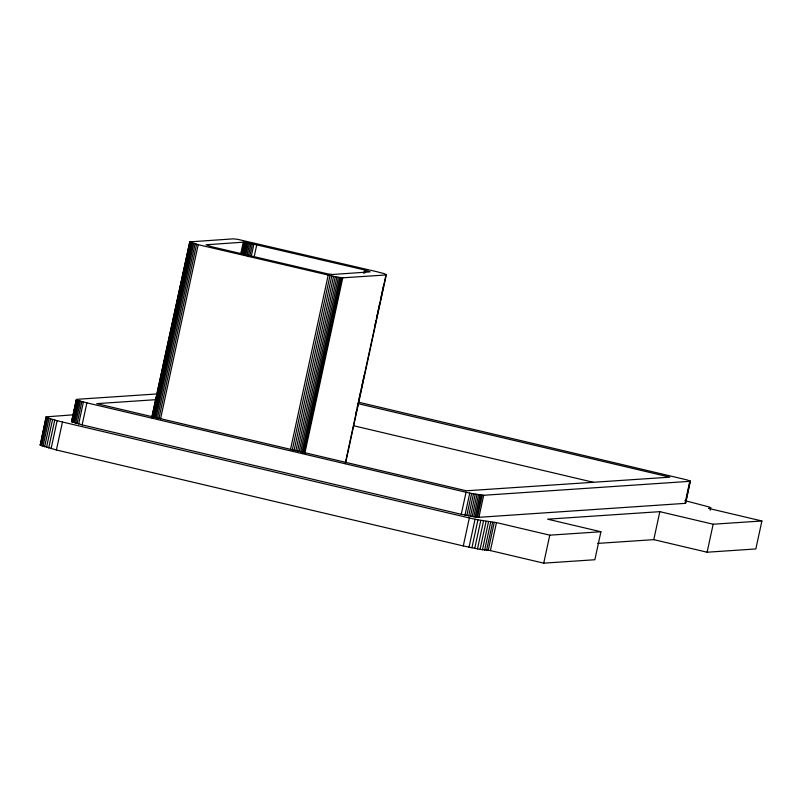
<?xml version="1.0" encoding="UTF-8"?>
<svg xmlns="http://www.w3.org/2000/svg" width="802" height="802" viewBox="0 0 802 802"><rect width="100%" height="100%" fill="white"/><g stroke="black" fill="none" stroke-linecap="round" stroke-linejoin="round"><path stroke-width="1.2" d="M597.67 543.405L653.79 539.646L707.103 552.217L755.845 548.949L761.9 520.969L713.158 524.227L659.835 511.656L547.596 519.175L600.909 531.746L594.863 559.736L543.726 563.154L490.413 550.583L480.067 549.38L463.285 545.941L56.401 449.982L40.28 445.1L46.155 416.85L73.162 414.824M40.28 445.1L46.155 416.85M40.832 445.441L46.887 417.451L46.326 417.11M41.754 445.842L47.799 417.862L46.887 417.451M43.017 446.313L49.072 418.333L47.799 417.862M44.621 446.844L50.666 418.855L49.072 418.333M46.516 447.416L52.571 419.436L50.666 418.855M48.681 448.037L54.736 420.047L52.571 419.436M51.077 448.669L57.132 420.689L54.736 420.047M56.401 449.982L62.456 422.002L57.132 420.689M359.065 402.333L687.374 479.997L690.311 481.3L685.54 503.335L478.904 517.31L475.165 516.999L461.28 514.303L82.115 424.88L71.518 421.531L76.781 399.326L157.984 393.882M71.629 421.702L76.28 399.496M73.072 416.459L74.135 411.566M74.666 409.12L75.719 404.218M71.99 421.922L76.401 399.667M72.591 422.193L77.353 400.148L76.751 399.887M73.413 422.494L78.175 400.459L77.353 400.148M74.456 422.834L79.218 400.799L78.175 400.459M75.689 423.215L80.451 401.17L79.218 400.799M77.092 423.606L81.854 401.571L80.451 401.17M78.656 424.027L83.418 401.992L81.854 401.571M82.115 424.88L86.877 402.845L83.418 401.992M151.758 417.501L189.733 241.873L233.422 238.846L237.793 239.347L377.973 271.988C379.937 272.83 385.993 273.392 385.973 274.966L342.765 277.823L336.88 277.071L198.204 244.68L189.733 241.873M151.869 417.662L189.843 242.034M152.21 417.872L190.214 241.703M153.052 416.91L190.756 242.505M153.844 417.21L191.558 242.795M154.846 417.541L192.55 243.126M156.029 417.892L193.743 243.487M157.382 418.283L195.097 243.868M158.886 418.674L196.59 244.269M160.5 419.085L198.204 244.68M240.63 254.374L243.267 242.184L246.144 242.425L364.639 269.963L370.133 271.878L332.449 274.484L327.747 273.883L211.538 246.705L206.054 244.79L243.267 242.184M241.743 254.414L244.379 242.224M242.545 254.495L245.181 242.304M243.507 254.615L246.144 242.425M244.59 254.785L247.227 242.585M245.803 254.976L248.44 242.785M247.096 255.206L249.733 243.016M248.209 256.69L251.106 243.277M249.883 255.748L252.52 243.557M251.327 256.059L253.963 243.858M254.184 256.7L256.82 244.51M290.454 449.732L328.168 275.327M292.259 450.133L329.973 275.718M294.063 450.513L331.767 276.099M295.838 450.864L333.542 276.459M297.552 451.195L335.256 276.78M299.176 451.476L336.88 277.071M300.68 451.726L338.384 277.312M301.773 453.15L339.747 277.512M302.976 453.3L340.95 277.672M304.249 452.188L341.953 277.773M304.79 453.451L342.765 277.823M363.847 273.622L364.639 269.963M365.311 272.72L365.842 270.284M355.667 414.684L356.72 409.802M357.251 407.366L358.304 402.484M358.835 400.048L360.679 391.506M361.211 389.07L364.108 375.657M374.915 325.642L375.978 320.77M376.499 318.324L377.552 313.452M378.083 311.006L379.927 302.474M380.459 300.028L383.356 286.615M345.361 462.794L385.973 274.966M345.472 463.676L386.343 274.635M461.28 514.303L466.042 492.258L86.877 402.845M464.99 515.135L469.761 493.1L466.042 492.258M466.864 515.526L471.636 493.491L483.666 495.275L690.311 481.3M468.709 515.897L473.481 493.862M463.285 545.941L469.34 517.952L62.456 422.002M470.493 516.237L475.255 494.202M472.177 516.538L476.949 494.503M473.751 516.789L478.513 494.754M475.165 516.999L479.927 494.964M469.01 547.235L475.055 519.245L469.34 517.952M476.408 517.16L481.17 495.125M477.461 517.27L482.223 495.235M471.897 547.836L477.942 519.846L496.468 522.593L549.781 535.165L600.909 531.746M478.904 517.31L483.666 495.275M474.734 548.408L480.779 520.418M477.471 548.919L483.526 520.939M480.067 549.38L486.122 521.4M482.473 549.781L488.528 521.791M484.659 550.102L490.704 522.112M486.573 550.352L492.618 522.363M488.187 550.513L494.232 522.523M490.413 550.583L496.468 522.593M543.726 563.154L549.781 535.165M653.79 539.646L659.835 511.656M685.038 503.516L689.83 480.909M690.191 481.13L685.54 503.335M710.201 510.192L710.732 507.756L709.259 507.014L684.858 500.578M707.103 552.217L713.158 524.227M71.518 421.531L72.02 421.361M40.1 444.839L40.872 444.569M155.428 399.707L96.751 403.637L466.313 490.794L669.84 477.16L358.624 403.767M469.761 493.1L471.636 493.491M475.055 519.245L477.942 519.846M761.9 520.969L708.587 508.398L710.732 507.756M353.862 425.802L593.35 482.283"/></g></svg>
